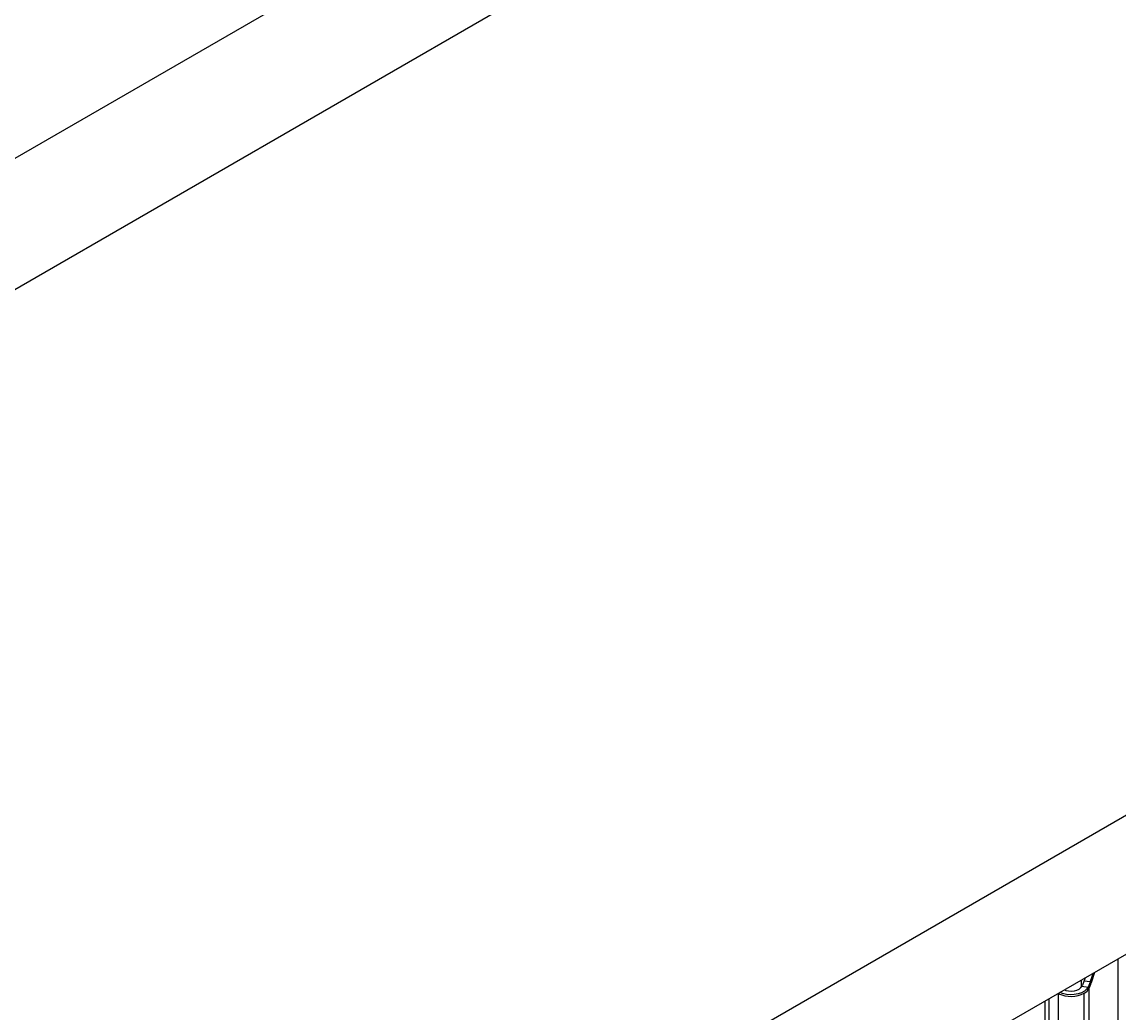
# Model space of a CAD drawing. Header units: millimetres. Extents: x -356 to 237, y 0 to 365.
# Drawn here: x -210.75 to -191.39, y 230.51 to 248 of the extents above; entities that cross this region are included whole.
import ezdxf

# ---------------------------------------------------------------- set-up
doc = ezdxf.new("R2010")
doc.units = ezdxf.units.MM

msp = doc.modelspace()

# ---------------------------------------------------------------- linework, layer by layer
at = {"color": 7, "linetype": 'Continuous', "lineweight": 25}
for p, q in [((-175.269, 266.149), (-223.396, 238.365)), ((-222.396, 236.633), (-174.269, 264.417)), ((-174.377, 243.744), (-208.509, 224.04)), ((-174.377, 241.294), (-208.509, 221.59)), ((-191.401, 225.69), (-191.401, 231.466)), ((-192.052, 231.09), (-192.052, 230.964)), ((-191.985, 231.129), (-192.002, 231.08)), ((-192.002, 231.08), (-191.894, 231.064)), ((-191.843, 231.211), (-191.894, 231.064)), ((-191.874, 231.046), (-191.811, 231.23)), ((-192.461, 230.854), (-192.452, 230.85)), ((-192.452, 224.856), (-192.452, 230.85)), ((-192.04, 230.984), (-191.932, 230.967)), ((-192, 224.868), (-192, 230.861)), ((-191.913, 224.955), (-191.913, 230.948)), ((-192.692, 225.022), (-192.692, 230.721)), ((-192.628, 230.758), (-192.628, 224.942))]:
    msp.add_line(p, q, dxfattribs=at)
at = {"color": 7, "linetype": 'Continuous', "lineweight": 25, "flags": 128}
for points in [[(-191.932, 230.967), (-191.958, 230.93), (-191.997, 230.896), (-192.048, 230.868), (-192.109, 230.848), (-192.176, 230.836), (-192.246, 230.833), (-192.315, 230.838), (-192.381, 230.853), (-192.431, 230.871)], [(-192.351, 230.917), (-192.325, 230.908), (-192.276, 230.899), (-192.225, 230.897), (-192.175, 230.902), (-192.129, 230.915), (-192.089, 230.933), (-192.059, 230.957), (-192.04, 230.984)]]:
    msp.add_lwpolyline(points, dxfattribs=at)
at = {"color": 7, "linetype": 'Continuous', "lineweight": 25}
for centre, radius, start, end in [((-192.238, 231.324), 0.521, 245.6929, 297.195), ((-192.421, 230.849), 0.031, 157.7245, 178.4375), ((-192.095, 231.043), 0.206, 297.6442, 332.3492), ((-191.935, 230.946), 0.0217, 6.026, 83.9696)]:
    msp.add_arc(centre, radius, start, end, dxfattribs=at)
for points, knots in [([(-192.002, 231.08), (-192.004, 231.075), (-192.008, 231.064), (-192.013, 231.049), (-192.018, 231.035), (-192.024, 231.021), (-192.031, 231.003), (-192.037, 230.99), (-192.04, 230.984)], [0, 0, 0, 0, 0.167363, 0.335052, 0.450429, 0.597127, 0.798654, 1, 1, 1, 1]), ([(-191.894, 231.064), (-191.898, 231.051), (-191.906, 231.028), (-191.919, 230.996), (-191.928, 230.977), (-191.932, 230.967)], [0, 0, 0, 0, 0.377447, 0.701663, 1, 1, 1, 1]), ([(-191.913, 230.948), (-191.905, 230.965), (-191.895, 230.99), (-191.882, 231.022), (-191.877, 231.038), (-191.874, 231.046)], [0, 0, 0, 0, 0.532911, 0.760667, 1, 1, 1, 1]), ([(-191.894, 231.064), (-191.891, 231.063), (-191.888, 231.062), (-191.883, 231.06), (-191.88, 231.057), (-191.877, 231.053), (-191.875, 231.049), (-191.874, 231.047), (-191.874, 231.046)], [0, 0, 0, 0, 0.263379, 0.400836, 0.538411, 0.746156, 0.869111, 1, 1, 1, 1])]:
    msp.add_open_spline(points, degree=3, knots=knots, dxfattribs=at)

doc.saveas('drawing.dxf')
